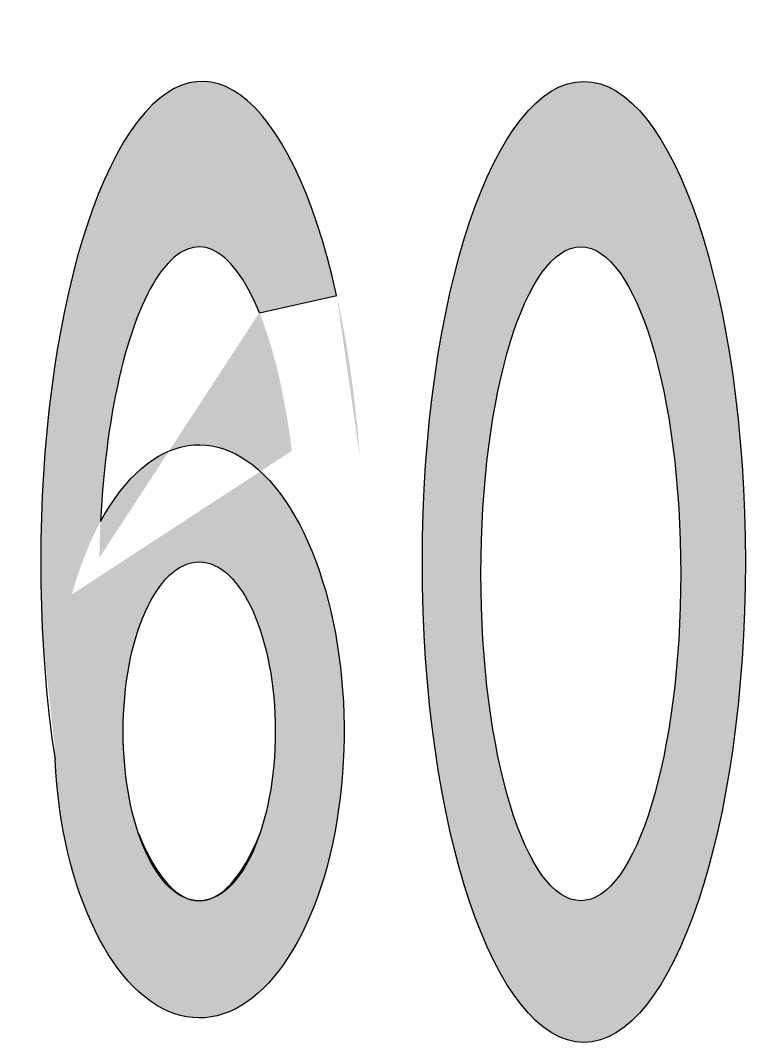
# Model space of a CAD drawing. Header units: metres. Extents: x -0.64 to 0.6, y -0.04 to 1.7.
import ezdxf

# ---------------------------------------------------------------- set-up
doc = ezdxf.new("R2010")
doc.units = ezdxf.units.M
doc.header["$LTSCALE"] = 0.2

msp = doc.modelspace()

# ---------------------------------------------------------------- hatches: boundary and pattern name
at = {"true_color": 0xfaf528}
h = msp.add_hatch(color=2, dxfattribs=at)
edge = h.paths.add_edge_path()
edge.add_ellipse((-0.3268, 0.7784), major_axis=(0, 0.8202), ratio=0.336382, start_angle=303.6959, end_angle=474.2814)
edge.add_ellipse((-0.332, 0.4892), major_axis=(0, 0.4892), ratio=0.505908, start_angle=95.6444, end_angle=402.9072)
edge.add_ellipse((-0.332, 0.7581), major_axis=(0, 0.5581), ratio=0.305832, start_angle=322.9921, end_angle=440.7858, ccw=False)
edge.add_line((-0.2293, 1.2038), (-0.0972, 1.2334))
edge = h.paths.add_edge_path(flags=16)
edge.add_ellipse((-0.332, 0.4892), major_axis=(0, -0.2892), ratio=0.449292, start_angle=0, end_angle=360)
edge = h.paths.add_edge_path()
edge.add_ellipse((0.325, 0.7784), major_axis=(0, 0.8202), ratio=0.336382, start_angle=0, end_angle=360)
edge = h.paths.add_edge_path(flags=16)
edge.add_ellipse((0.3198, 0.7581), major_axis=(0, 0.5581), ratio=0.305832, start_angle=0, end_angle=360)

# ---------------------------------------------------------------- linework, layer by layer
at = {"color": 2, "true_color": 0xfaf528, "flags": 128}
msp.add_lwpolyline([(-0.2293, 1.2038), (-0.0972, 1.2334)], dxfattribs=at)
at = {"color": 2, "true_color": 0xfaf528}
for centre, major_axis, ratio, start_param, end_param in [((-0.3268, 0.7784), (0, 0.8202), 0.336382, 5.300493, 8.277772), ((-0.332, 0.7581), (0, 0.5581), 0.305832, 5.637276, 7.693163), ((-0.332, 0.7581), (0, 0.5581), 0.305832, 8.774311, 10.075245)]:
    msp.add_ellipse(centre, major_axis=major_axis, ratio=ratio, start_param=start_param, end_param=end_param, dxfattribs=at)
for centre, major_axis, ratio in [((0.325, 0.7784), (0, 0.8202), 0.336382), ((0.3198, 0.7581), (0, 0.5581), 0.305832), ((-0.332, 0.4892), (0, -0.2892), 0.449292)]:
    msp.add_ellipse(centre, major_axis=major_axis, ratio=ratio, dxfattribs=at)
at = {"color": 2, "true_color": 0xfaf528, "extrusion": (0, 0, -1)}
msp.add_ellipse((-0.332, 0.4892), major_axis=(0, 0.4892), ratio=0.505908, start_param=-0.748871, end_param=4.613876, dxfattribs=at)

doc.saveas('drawing.dxf')
